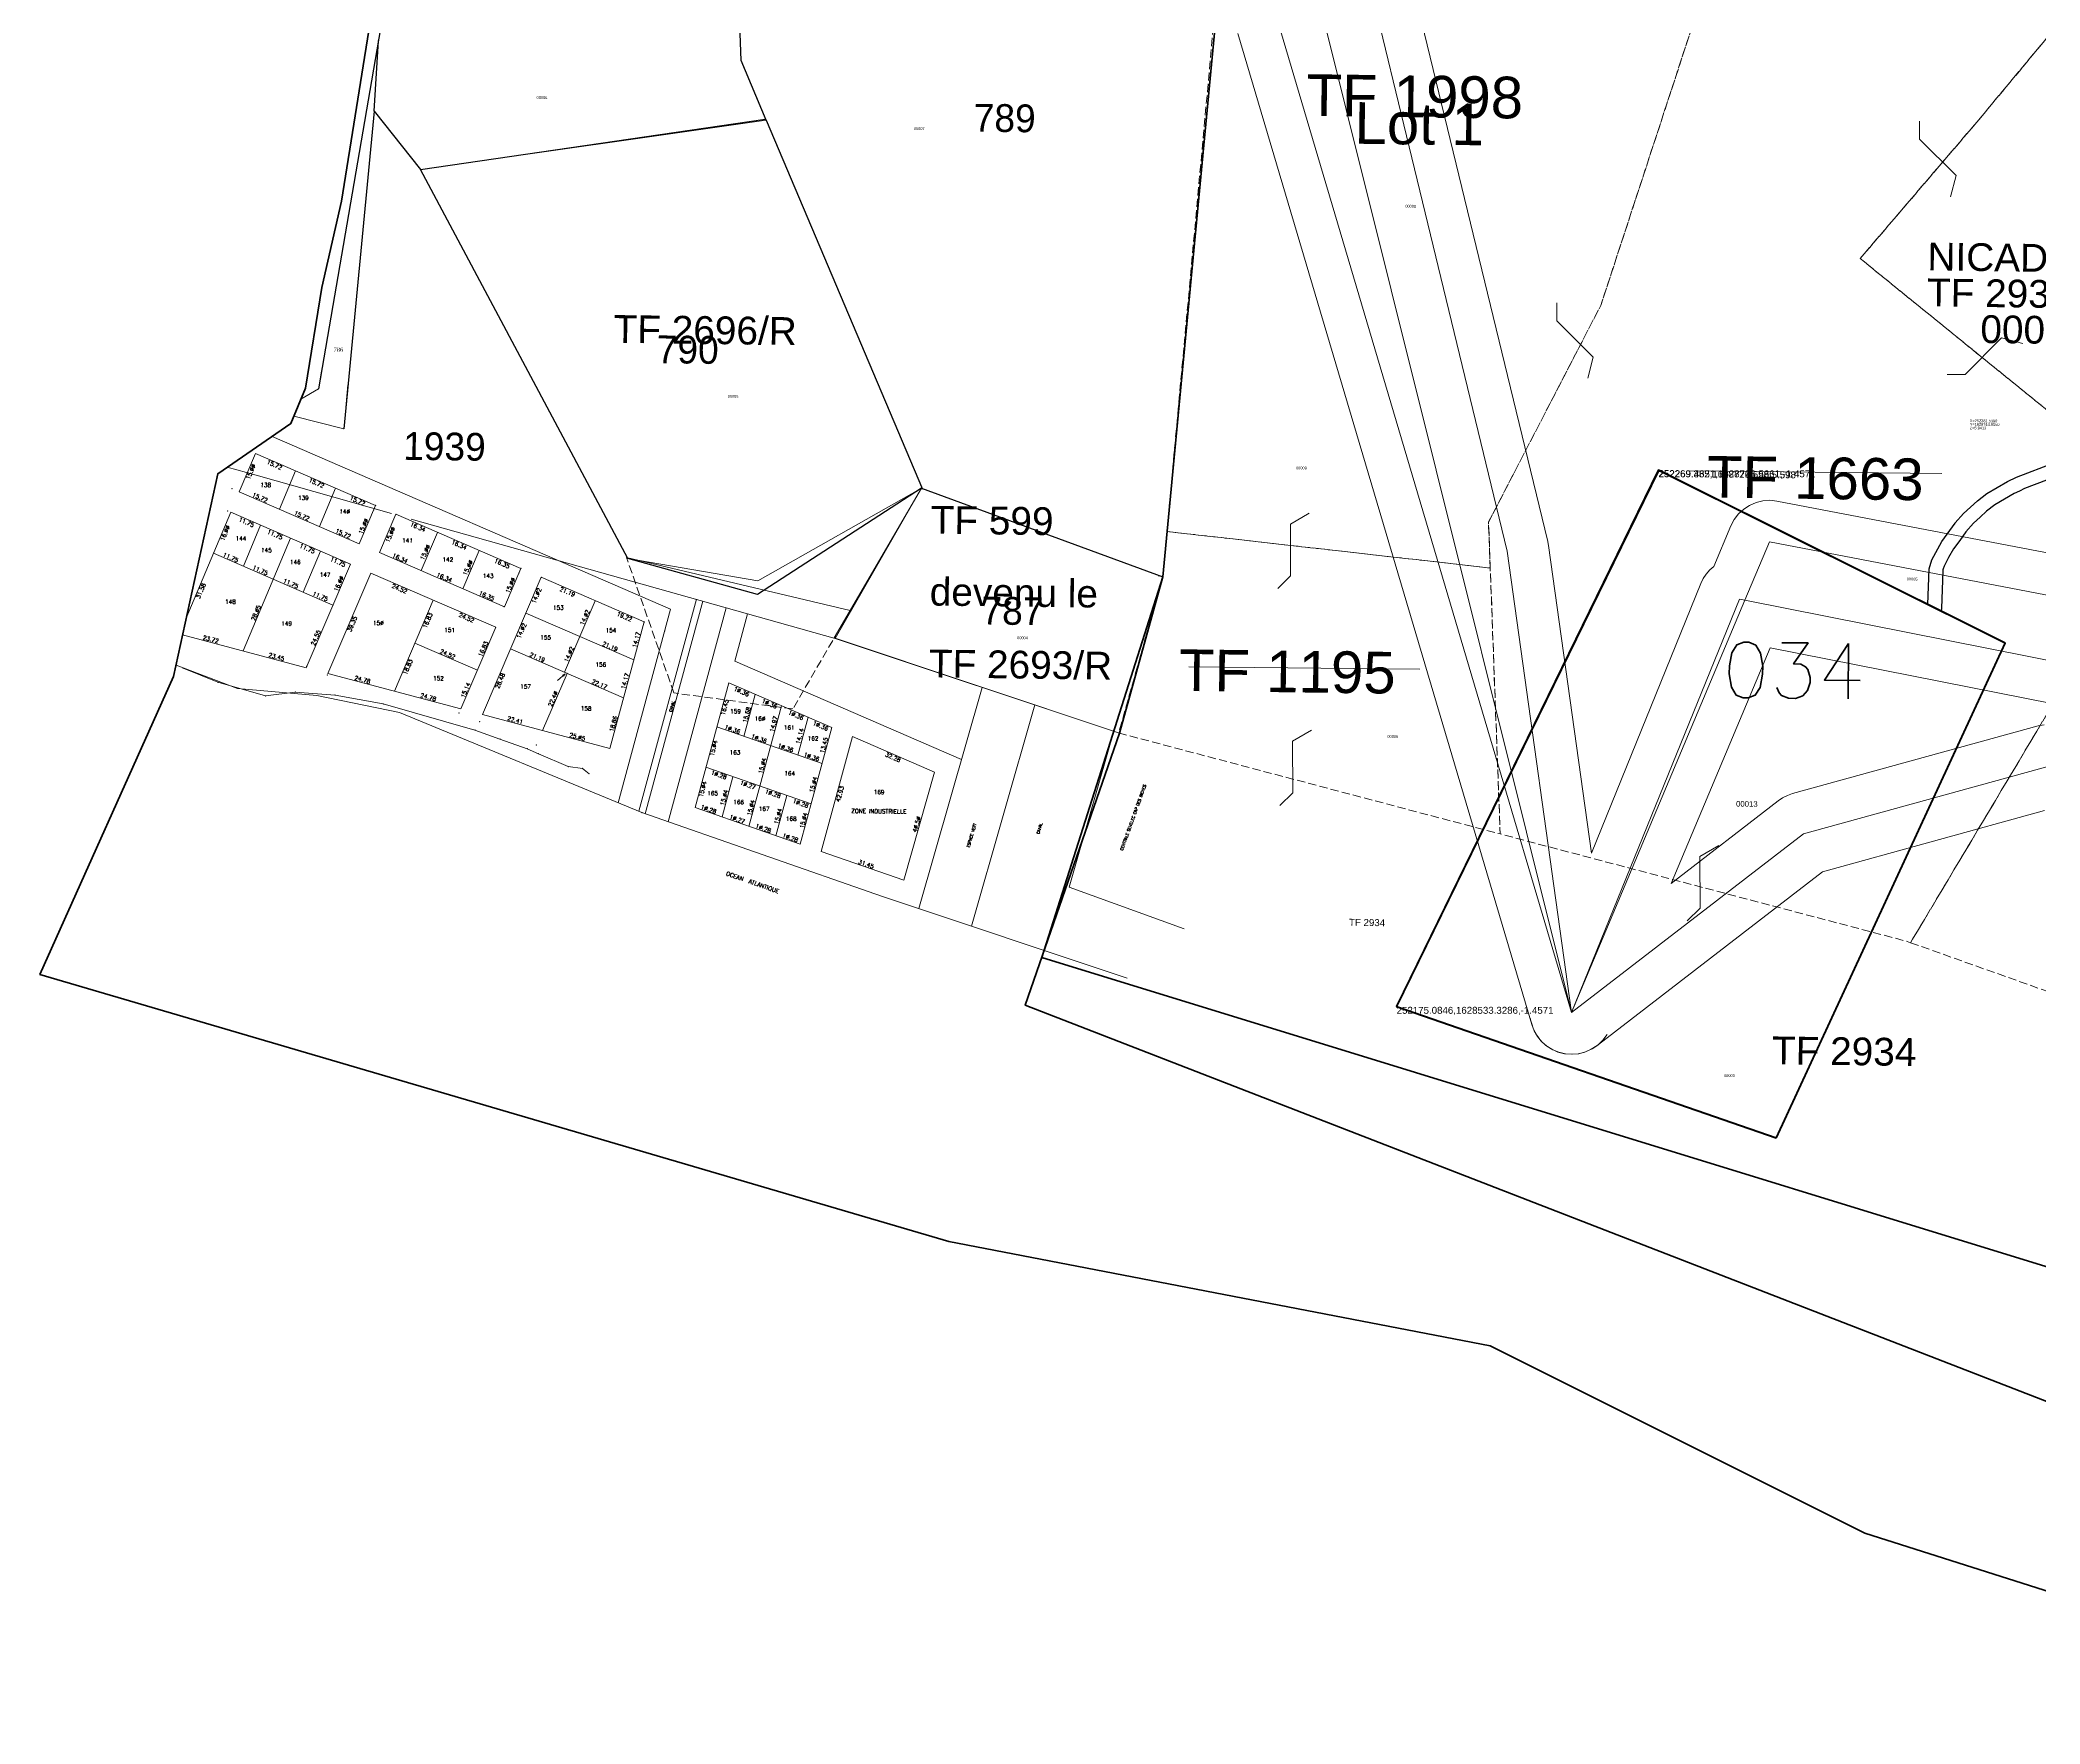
# Model space of a CAD drawing. Header units: metres. Extents: x 0 to 1324930, y 0 to 1631912.
# Drawn here: x 251686 to 252407, y 1628275 to 1628882 of the extents above; entities that cross this region are included whole.
import ezdxf
from ezdxf.enums import TextEntityAlignment as Align

# ---------------------------------------------------------------- set-up
doc = ezdxf.new("R2010")
doc.units = ezdxf.units.M
doc.header["$MEASUREMENT"] = 0
doc.linetypes.add('DGN Style 3', pattern=[4.156684, 2.96906, -1.187624])
for name, color, linetype in [('A_revoir_niveau_0', 7, 'Continuous'), ('historique_numero_parcelle', 7, 'Continuous'), ('limites_sections', 7, 'Continuous'), ('limites_tf', 7, 'Continuous'), ('numero_parcelle', 7, 'Continuous'), ('toponymie', 7, 'Continuous')]:
    doc.layers.add(name, color=color, linetype=linetype)
for name, color, linetype, lineweight in [('Autorisation de Morceller', 7, 'Continuous', 0), ('emprise_ht_pik_rufisque', 7, 'Continuous', 0), ('LIMITE TITRE FONCIER', 5, 'Continuous', 13), ('limites_communes_2025', 7, 'Continuous', 0), ('Numero_TF', 7, 'Continuous', 0), ('Régularisation', 1, 'Continuous', 40), ('SIPRES', 1, 'Continuous', 0)]:
    doc.layers.add(name, color=color, linetype=linetype, lineweight=lineweight)
doc.layers.add('Lignes HT Vectorisées', color=6, linetype='Continuous', lineweight=0, true_color=0xff00ff)
doc.styles.add('ROMANC', font='romanc.shx', dxfattribs={"height": 0.2})
doc.styles.get("Standard").update_dxf_attribs({"font": 'txt.shx'})
doc.styles.add('Style-Arial', font='arial.ttf')
doc.styles.add('Style-FANCY', font='times.ttf')
doc.styles.add('Style-txt', font='txt.shx')

msp = doc.modelspace()

# ---------------------------------------------------------------- linework, layer by layer
at = {"layer": 'A_revoir_niveau_0', "color": 7, "linetype": 'Continuous', "lineweight": 0}
for p, q in [((251808.32899, 1628881.28254), (251806.80104, 1628855.98975)), ((251780.44963, 1628752.18922), (251786.76202, 1628755.92366)), ((251795.88197, 1628741.53792), (251777.91158, 1628746.04095)), ((252003.92891, 1628720.0919), (252004.32485, 1628719.7669)), ((252089.23913, 1628688.5374), (252090.83573, 1628688.25731))]:
    msp.add_line(p, q, dxfattribs=at)
at = {"layer": 'A_revoir_niveau_0', "color": 5, "linetype": 'DGN Style 3', "lineweight": 0}
for p, q in [((251914.77231, 1628646.38317), (251897.74725, 1628695.13078)), ((251978.25521, 1628676.04411), (251957.59823, 1628640.62038)), ((251957.59823, 1628640.62038), (251914.77231, 1628646.38317))]:
    msp.add_line(p, q, dxfattribs=at)
at = {"layer": 'A_revoir_niveau_0', "color": 1, "linetype": 'Continuous', "elevation": 1.45707, "flags": 128}
msp.add_lwpolyline([(252430.37765, 1628731.11869), (252401.26033, 1628719.98615), (252399.38943, 1628719.09926), (252397.51852, 1628718.21237), (252394.02184, 1628716.19355), (252390.52516, 1628714.17472), (252387.5348, 1628711.85469), (252385.1938, 1628709.7203), (252382.8528, 1628707.58591), (252380.12095, 1628704.44849), (252377.88941, 1628701.36), (252375.65788, 1628698.27151), (252373.86585, 1628695.21386), (252372.23495, 1628692.01203), (252372.10954, 1628691.74875), (252371.99001, 1628691.43087), (252371.89682, 1628691.08948), (252371.84364, 1628690.79504), (252371.81484, 1628690.50652), (252371.80868, 1628690.35106), (252371.31133, 1628676.83997), (252371.16424, 1628675.81885), (252366.40575, 1628678.19331), (252366.82982, 1628691.07073), (252367.79457, 1628694.31043), (252371.42798, 1628700.94275), (252376.19976, 1628707.55903), (252376.24638, 1628707.61258), (252379.21267, 1628711.01944), (252384.26739, 1628715.64189), (252387.64619, 1628718.26947), (252395.10708, 1628722.59362), (252398.33164, 1628724.1545), (252425.92758, 1628734.73018)], dxfattribs=at)
at = {"layer": 'A_revoir_niveau_0', "color": 3, "linetype": 'Continuous', "lineweight": 0}
for p in [(251808.32899, 1628881.28254), (251806.80104, 1628855.98975), (251795.88197, 1628741.53792)]:
    msp.add_point(p, dxfattribs=at)
at = {"layer": 'A_revoir_niveau_0', "color": 1, "lineweight": 70, "ltscale": 1000}
msp.add_3dface([(252311.74133, 1628486.11987), (252175.00152, 1628533.46049), (252269.382, 1628726.698), (252394.23101, 1628664.39911)], dxfattribs=at)
at = {"layer": 'A_revoir_niveau_0', "color": 6, "lineweight": 70, "ltscale": 100}
msp.add_3dface([(252311.82443, 1628485.98797), (252175.08462, 1628533.32859), (252269.4651, 1628726.5661), (252394.31411, 1628664.26721)], dxfattribs=at)
at = {"layer": 'emprise_ht_pik_rufisque', "color": 1}
for p, q in [((252094.96451, 1629255.98887), (252229.4915, 1628700.98052)), ((252223.73491, 1628526.96309), (252117.85424, 1628883.95553)), ((252304.53161, 1628714.98058), (252306.99609, 1628715.58719)), ((252306.99609, 1628715.58719), (252309.52755, 1628715.76958)), ((252309.52755, 1628715.76958), (252312.05353, 1628715.52254)), ((252295.50724, 1628706.58047), (252296.6846, 1628708.8289)), ((252296.6846, 1628708.8289), (252298.2242, 1628710.84662)), ((252298.2242, 1628710.84662), (252300.08197, 1628712.57587)), ((252300.08197, 1628712.57587), (252302.2047, 1628713.96714)), ((252302.2047, 1628713.96714), (252304.53161, 1628714.98058)), ((252312.05353, 1628715.52254), (252578.93543, 1628664.26712)), ((252289.3663, 1628691.96184), (252295.50724, 1628706.58047)), ((252229.4915, 1628700.98052), (252229.68574, 1628700.05175)), ((252229.68574, 1628700.05175), (252229.76959, 1628699.52074)), ((252229.76959, 1628699.52074), (252245.24312, 1628588.66926)), ((252284.67254, 1628685.80685), (252285.51839, 1628687.57256)), ((252285.51839, 1628687.57256), (252286.59667, 1628689.20673)), ((252286.59667, 1628689.20673), (252287.88731, 1628690.67895)), ((252287.88731, 1628690.67895), (252289.3663, 1628691.96184)), ((252245.24312, 1628588.66926), (252284.67254, 1628685.80685)), ((252309.60781, 1628662.68623), (252273.95224, 1628577.80738)), ((252532.41543, 1628618.53014), (252309.60781, 1628662.68623)), ((252317.67363, 1628610.11924), (252406.13009, 1628634.53105)), ((252406.13009, 1628634.53105), (252408.32095, 1628634.96324)), ((252273.95224, 1628577.80738), (252312.50383, 1628607.53788)), ((252312.50383, 1628607.53788), (252314.11079, 1628608.61923)), ((252314.11079, 1628608.61923), (252315.84369, 1628609.48449)), ((252315.84369, 1628609.48449), (252317.67363, 1628610.11924)), ((252408.46068, 1628604.05274), (252328.4928, 1628581.98356)), ((252328.4928, 1628581.98356), (252247.75911, 1628519.73562)), ((252223.33647, 1628528.62181), (252223.26999, 1628529.15321)), ((252223.60544, 1628527.60721), (252223.33647, 1628528.62181)), ((252224.38961, 1628525.26074), (252223.60544, 1628527.60721)), ((252224.61043, 1628524.70092), (252223.73491, 1628526.96309)), ((252225.55089, 1628523.07618), (252224.38961, 1628525.26074)), ((252225.83912, 1628522.60944), (252224.61043, 1628524.70092)), ((252227.05733, 1628521.11366), (252225.55089, 1628523.07618)), ((252227.38886, 1628520.74335), (252225.83912, 1628522.60944)), ((252228.86748, 1628519.42718), (252227.05733, 1628521.11366)), ((252249.36879, 1628521.31019), (252247.54659, 1628519.56386)), ((252250.8724, 1628523.33731), (252249.36879, 1628521.31019)), ((252229.21912, 1628519.15146), (252227.38886, 1628520.74335)), ((252230.93152, 1628518.06315), (252228.86748, 1628519.42718)), ((252231.28203, 1628517.87539), (252229.21912, 1628519.15146)), ((252233.19266, 1628517.05909), (252230.93152, 1628518.06315)), ((252233.52365, 1628516.9485), (252231.28203, 1628517.87539)), ((252235.58867, 1628516.44265), (252233.19266, 1628517.05909)), ((252235.88536, 1628516.39505), (252233.52365, 1628516.9485)), ((252238.05362, 1628516.23078), (252235.58867, 1628516.44265)), ((252238.30539, 1628516.2295), (252235.88536, 1628516.39505)), ((252240.51967, 1628516.42932), (252238.05362, 1628516.23078)), ((252240.72046, 1628516.45619), (252238.30539, 1628516.2295)), ((252242.91898, 1628517.0328), (252240.51967, 1628516.42932)), ((252243.16033, 1628517.10202), (252240.72046, 1628516.45619)), ((252245.18551, 1628518.02462), (252242.91898, 1628517.0328)), ((252245.45739, 1628518.14778), (252243.16033, 1628517.10202)), ((252247.2569, 1628519.37747), (252245.18551, 1628518.02462)), ((252247.54659, 1628519.56386), (252245.45739, 1628518.14778)), ((252247.75911, 1628519.73562), (252247.2569, 1628519.37747))]:
    msp.add_line(p, q, dxfattribs=at)
at = {"layer": 'Lignes HT Vectorisées', "color": 5, "flags": 128}
for points in [[(252300.51846, 1628679.7793), (252309.3366, 1628700.77108), (252580.07717, 1628648.77369), (252824.63213, 1628734.41955), (253013.71055, 1628846.69242), (253204.21108, 1628962.6464), (253437.57414, 1629102.28059), (253538.1889, 1629350.04156), (253696.54241, 1629585.52132), (253756.66915, 1629670.28747)], [(252238.11574, 1628531.22831), (252214.91361, 1628697.44702), (252080.38798, 1629252.44982), (251995.55704, 1629601.26948), (251992.86991, 1629612.34375)], [(252238.11574, 1628531.22831), (252059.36813, 1629247.34019), (251986.871, 1629536.0512), (251976.57232, 1629577.48855)], [(252300.51846, 1628679.7793), (252535.31164, 1628633.24788), (252681.57693, 1628604.66946), (252988.81854, 1628790.47889), (253359.18328, 1629013.20574), (253675.22229, 1629206.39446), (253989.1178, 1629393.41569), (254273.85418, 1629565.67267)], [(252238.11574, 1628531.22831), (252132.23507, 1628888.22075), (252060.34199, 1629187.77865)], [(252238.11574, 1628531.22831), (252321.66409, 1628595.65976), (252410.12055, 1628620.07157), (252571.30276, 1628537.02192), (252902.60468, 1628559.74173), (253211.37429, 1628546.51252), (253598.51754, 1628531.07451), (253921.49096, 1628519.00911), (254251.54553, 1628795.95567)], [(252238.11574, 1628531.22831), (252298.57118, 1628680.16521), (252300.51846, 1628679.7793)], [(252238.11574, 1628531.22831), (252300.51846, 1628679.7793)]]:
    msp.add_lwpolyline(points, dxfattribs=at)
at = {"layer": 'LIMITE TITRE FONCIER', "color": 5, "linetype": 'Continuous', "lineweight": 30}
msp.add_line((252587.20363, 1628384.95599), (252052.28982, 1628549.56073), dxfattribs=at)
at = {"layer": 'limites_communes_2025', "color": 3, "lineweight": 80, "flags": 128}
msp.add_lwpolyline([(252508.75, 1628291.25), (252343.75, 1628343.75), (252208.75, 1628411.25), (252013.75, 1628448.75), (251686.4615, 1628545.0113), (251734.5836, 1628652.3234), (251750.4586, 1628725.3485), (251776.8362, 1628743.4359), (251782.106, 1628756.2017), (251788.0115, 1628792.4782), (251795.0979, 1628823.5764), (251818.1167, 1628967.6423), (251823.673, 1628983.9143), (251845.898, 1629019.6331), (251869.7106, 1629026.38), (251886.3794, 1629062.4957), (251876.8544, 1629102.5801), (251829.6261, 1629166.874), (251801.6691, 1629193.1272), (251883.9356, 1629379.369), (252087.136, 1629813.948), (252134.3642, 1629903.2451), (252288.7489, 1630217.5707)], dxfattribs=at)
at = {"layer": 'limites_sections', "color": 112, "linetype": 'Continuous', "lineweight": 40, "flags": 128}
msp.add_lwpolyline([(252721.72186, 1628619.43782), (252753.24186, 1628623.32182), (252724.25043, 1628275.00653), (252670.71539, 1628292.08952), (252580.66205, 1628324.66201), (252041.29203, 1628533.92652), (252075.31604, 1628631.87788), (252090.83573, 1628688.25731), (252115.26328, 1628944.95062), (252156.99313, 1629047.30181), (252306.55366, 1628962.87828), (252389.11796, 1628940.41899), (252429.92095, 1628946.76676), (252495.08636, 1628927.31368), (252674.25754, 1628915.95363), (252655.49253, 1628879.66168), (252709.97228, 1628836.08889), (252707.87286, 1628693.96682), (252721.72186, 1628619.43782)], close=True, dxfattribs=at)
at = {"layer": 'limites_tf', "color": 5, "linetype": 'Continuous', "lineweight": 30, "ltscale": 10}
for p, q in [((251938.95006, 1628874.18059), (251934.55238, 1628996.94555)), ((251826.85641, 1628989.03051), (251786.76202, 1628755.92366)), ((251948.01141, 1628852.74503), (251938.95006, 1628874.18059))]:
    msp.add_line(p, q, dxfattribs=at)
at = {"layer": 'limites_tf', "color": 5, "linetype": 'Continuous', "lineweight": 30}
for p, q in [((251806.80104, 1628855.98975), (251808.33161, 1628881.33151)), ((251806.80104, 1628855.98975), (251795.88197, 1628741.53792)), ((252003.92891, 1628720.0919), (252090.83573, 1628688.25731))]:
    msp.add_line(p, q, dxfattribs=at)
at = {"layer": 'limites_tf', "color": 5, "lineweight": 30}
msp.add_line((251806.80104, 1628855.98975), (251823.55795, 1628834.94752), dxfattribs=at)
at = {"layer": 'limites_tf', "color": 5, "linetype": 'Continuous', "lineweight": 0}
for p, q in [((251972.51944, 1628666.20812), (252003.92891, 1628720.0919)), ((252003.92891, 1628720.0919), (251972.82709, 1628666.02846)), ((251897.74725, 1628695.13078), (251978.25521, 1628676.04411)), ((251972.51944, 1628666.20812), (252074.96156, 1628631.97302))]:
    msp.add_line(p, q, dxfattribs=at)
at = {"layer": 'limites_tf', "color": 5, "lineweight": 0}
msp.add_line((252075.31604, 1628631.87788), (251972.82709, 1628666.02846), dxfattribs=at)
at = {"layer": 'limites_tf', "color": 7, "linetype": 'Continuous', "lineweight": 40, "flags": 128}
msp.add_lwpolyline([(252587.20363, 1628384.95599), (252047.26027, 1628551.10843), (252090.83573, 1628688.25731), (252115.26328, 1628944.95062), (252157.03726, 1629047.23894), (252306.01026, 1628961.21885), (252389.82666, 1628938.99536), (252429.92095, 1628946.76676), (252450.37384, 1628931.74857), (252504.76412, 1628866.02662), (252568.76269, 1628890.32762), (252635.73958, 1628895.46702), (252710.02114, 1628836.05465), (252708.13768, 1628692.54172), (252587.20363, 1628384.95599)], close=True, dxfattribs=at)
at = {"layer": 'limites_tf', "color": 5, "linetype": 'DGN Style 3', "lineweight": 0, "flags": 128}
for points in [[(252208.80435, 1628691.38516), (252208.18188, 1628707.90429), (252248.62621, 1628785.98223), (252306.55366, 1628962.87828), (252156.99225, 1629047.26433), (252121.60403, 1628961.68226), (252114.38405, 1628944.22161), (252092.36058, 1628704.54944), (252208.77461, 1628691.40554), (252208.77534, 1628691.38844), (252208.80435, 1628691.38516)], [(252453.31979, 1628712.56424), (252342.04579, 1628802.86965), (252384.1378, 1628852.1046), (252450.37384, 1628931.74857), (252429.92095, 1628946.76676), (252389.11796, 1628940.41899), (252306.55366, 1628962.87828), (252248.62621, 1628785.98223), (252208.18188, 1628707.90429), (252208.80435, 1628691.38516), (252208.77534, 1628691.38844), (252209.0373, 1628685.25175), (252212.36053, 1628595.60304), (252212.36338, 1628595.60228), (252358.74874, 1628556.95701), (252358.93683, 1628556.89), (252360.19666, 1628556.44111), (252444.68725, 1628698.09158), (252453.31979, 1628712.56424)], [(252708.16644, 1628694.78043), (252709.98215, 1628836.07876), (252663.47598, 1628873.2762), (252663.4759, 1628873.2761), (252655.49253, 1628879.66168), (252647.76251, 1628885.84445), (252635.73255, 1628895.46648), (252568.76269, 1628890.32762), (252504.81155, 1628865.96931), (252450.37384, 1628931.74857), (252384.1378, 1628852.1046), (252342.04579, 1628802.86965), (252453.31979, 1628712.56424), (252444.68725, 1628698.09158), (252496.07476, 1628659.37278), (252547.50095, 1628567.22928), (252554.05725, 1628543.40269), (252559.55551, 1628541.25575), (252586.59892, 1628610.5914), (252635.96713, 1628661.86508), (252674.40313, 1628635.84004), (252692.36396, 1628680.35786), (252692.46693, 1628694.91772), (252684.09362, 1628706.64386), (252591.05946, 1628772.94817), (252594.72394, 1628778.85259), (252688.23606, 1628712.38226), (252699.16317, 1628696.96373), (252698.38521, 1628678.03201), (252680.35315, 1628631.82496), (252682.91171, 1628630.10267), (252682.9141, 1628630.10173), (252708.16644, 1628694.78043)], [(252092.36058, 1628704.54944), (252090.83573, 1628688.25731), (252074.96156, 1628631.97302), (252212.36053, 1628595.60304), (252209.0373, 1628685.25175), (252208.77534, 1628691.38844), (252092.36058, 1628704.54944)], [(252360.19666, 1628556.44111), (252501.38722, 1628506.13345), (252501.38724, 1628506.13345), (252520.97179, 1628556.32179), (252554.05725, 1628543.40269), (252547.50095, 1628567.22928), (252496.07476, 1628659.37278), (252444.68725, 1628698.09158), (252360.19666, 1628556.44111)]]:
    msp.add_lwpolyline(points, close=True, dxfattribs=at)
at = {"layer": 'limites_tf', "color": 5, "linetype": 'Continuous', "lineweight": 30, "flags": 128}
msp.add_lwpolyline([(251948.01141, 1628852.74503), (252004.32485, 1628719.7669), (252003.92891, 1628720.0919), (251944.94345, 1628681.83009), (251898.19285, 1628694.80859), (251823.55795, 1628834.94752), (251947.62654, 1628853.04411)], dxfattribs=at)
at = {"layer": 'Régularisation', "color": 1, "linetype": 'Continuous', "lineweight": 13}
for p, q in [((252280.03214, 1628726.45418), (252371.40168, 1628725.4943)), ((252100.29304, 1628655.79928), (252183.48248, 1628654.92533))]:
    msp.add_line(p, q, dxfattribs=at)
at = {"layer": 'Régularisation', "color": 1, "linetype": 'Continuous', "lineweight": 13, "flags": 128}
for points in [[(252363.44906, 1628852.31943), (252363.38095, 1628845.83614), (252376.58335, 1628832.72944), (252374.5977, 1628825.12207)], [(252232.79166, 1628786.94499), (252232.72354, 1628780.46171), (252245.92594, 1628767.35501), (252243.9403, 1628759.74763)], [(252373.37569, 1628761.14548), (252379.85898, 1628761.07737), (252392.96567, 1628774.27977), (252400.57305, 1628772.29412)], [(252132.27666, 1628684.05614), (252136.9092, 1628688.59235), (252136.84152, 1628707.19569), (252143.62482, 1628711.17085)], [(252133.05062, 1628605.865), (252137.68315, 1628610.40121), (252137.61548, 1628629.00455), (252144.39877, 1628632.97971)], [(252279.77874, 1628564.28504), (252284.41127, 1628568.82125), (252284.3436, 1628587.42459), (252291.12689, 1628591.39975)]]:
    msp.add_lwpolyline(points, dxfattribs=at)
at = {"layer": 'SIPRES', "color": 1, "linetype": 'Continuous', "lineweight": 13, "ltscale": 10}
for p, q in [((251826.85627, 1628989.03027), (251808.33161, 1628881.33151)), ((251808.33261, 1628881.3315), (251786.76202, 1628755.92366)), ((251806.80104, 1628855.98975), (251808.33161, 1628881.33151)), ((251808.32899, 1628881.28254), (251806.80104, 1628855.98975)), ((251823.55795, 1628834.94752), (251948.01141, 1628852.74503)), ((251948.01141, 1628852.74503), (252004.32485, 1628719.7669)), ((252075.31604, 1628631.87788), (252090.83573, 1628688.25731)), ((252090.83573, 1628688.25731), (252089.23913, 1628688.5374)), ((252098.50776, 1628561.44089), (252057.16408, 1628576.4486))]:
    msp.add_line(p, q, dxfattribs=at)
at = {"layer": 'SIPRES', "color": 1, "lineweight": 13}
for p, q in [((251806.80104, 1628855.98975), (251795.88197, 1628741.53792)), ((251823.55795, 1628834.94752), (251898.19285, 1628694.80859))]:
    msp.add_line(p, q, dxfattribs=at)
at = {"layer": 'SIPRES', "color": 1, "lineweight": 0}
for p, q in [((251787.87977, 1628762.42212), (251786.76202, 1628755.92366)), ((251786.76202, 1628755.92366), (251780.44969, 1628752.18939)), ((251797.39088, 1628757.35721), (251796.60986, 1628749.16437)), ((251795.88197, 1628741.53792), (251777.91158, 1628746.04095)), ((251758.25405, 1628718.86196), (251764.05934, 1628732.69511)), ((251764.05934, 1628732.69511), (251807.32886, 1628713.9229)), ((251764.33794, 1628724.78298), (251753.91649, 1628727.71961)), ((251813.06223, 1628711.05162), (251764.33794, 1628724.78298)), ((251772.67557, 1628712.60525), (251778.48084, 1628726.43739)), ((251758.25405, 1628718.86196), (251801.42909, 1628700.13095)), ((251787.09809, 1628706.34852), (251792.90336, 1628720.18066)), ((251739.15634, 1628673.35802), (251755.1571, 1628711.4843)), ((251755.1571, 1628711.4843), (251798.28241, 1628692.77591)), ((251801.42909, 1628700.13095), (251807.32886, 1628713.9229)), ((251808.76765, 1628696.94648), (251814.66743, 1628710.73843)), ((251814.66743, 1628710.73843), (251859.65273, 1628691.2216)), ((251972.82709, 1628666.02846), (251820.18358, 1628709.04498)), ((251759.67156, 1628661.51662), (251776.71728, 1628702.13163)), ((251759.74529, 1628692.05311), (251765.93718, 1628706.80747)), ((251823.76309, 1628690.44153), (251829.66286, 1628704.23248)), ((251748.96521, 1628696.72994), (251791.98906, 1628678.06483)), ((251781.30445, 1628682.69945), (251787.49736, 1628697.4548)), ((251808.76765, 1628696.94648), (251853.75297, 1628677.43065)), ((251838.75754, 1628683.9366), (251844.6573, 1628697.72755)), ((251898.19285, 1628694.80859), (251945.00628, 1628686.8297)), ((251782.33162, 1628655.4904), (251798.28241, 1628692.77591)), ((251790.14414, 1628653.41306), (251805.62098, 1628689.59144)), ((251805.62098, 1628689.59144), (251850.60629, 1628670.07561)), ((251845.84341, 1628638.60098), (251866.9923, 1628688.03812)), ((251853.75297, 1628677.43065), (251859.65273, 1628691.2216)), ((251866.9923, 1628688.03812), (251904.06512, 1628671.95399)), ((251814.08701, 1628647.04569), (251828.11413, 1628679.83302)), ((251875.40204, 1628653.82474), (251886.43087, 1628679.60519)), ((251902.13904, 1628603.75981), (251922.8561, 1628680.11051)), ((251861.47788, 1628675.1474), (251900.35502, 1628658.28153)), ((251894.68407, 1628606.83373), (251913.59747, 1628676.53757)), ((251904.39344, 1628602.90241), (251925.1671, 1628679.45942)), ((251933.63676, 1628677.0718), (251912.72362, 1628599.99951)), ((251941.3371, 1628674.90186), (251936.69681, 1628657.79782)), ((251737.84395, 1628667.32105), (251782.33162, 1628655.4904)), ((251838.03089, 1628640.67831), (251850.60629, 1628670.07561)), ((251891.70577, 1628626.4047), (251904.06512, 1628671.95399)), ((251821.49416, 1628664.35898), (251843.98632, 1628654.60157)), ((251855.96348, 1628662.25767), (251896.6449, 1628644.60808)), ((251735.46337, 1628656.37037), (251757.54399, 1628648.03529)), ((251750.56127, 1628650.25021), (251738.02434, 1628655.34816)), ((251790.14414, 1628653.41306), (251838.03089, 1628640.67831)), ((251867.49575, 1628632.84244), (251876.3042, 1628653.43337)), ((251875.60605, 1628653.26713), (251872.82303, 1628650.81591)), ((251936.69681, 1628657.79782), (252018.32027, 1628622.38634)), ((251767.69072, 1628645.32457), (251750.56127, 1628650.25021)), ((251757.54399, 1628648.03529), (251786.20054, 1628645.512)), ((251778.38886, 1628646.70025), (251767.69072, 1628645.32457)), ((251792.72641, 1628645.62), (251778.38886, 1628646.70025)), ((251786.20054, 1628645.512), (251815.90504, 1628639.31724)), ((251810.07747, 1628642.41171), (251792.72641, 1628645.62)), ((251934.5796, 1628649.99581), (251922.39748, 1628605.10035)), ((251934.5796, 1628649.99581), (251971.66038, 1628633.90858)), ((251944.08154, 1628645.87308), (251939.9761, 1628630.74348)), ((252002.93991, 1628568.73838), (252025.77257, 1628648.38575)), ((251843.12201, 1628633.01573), (251810.07747, 1628642.41171)), ((251815.90504, 1628639.31724), (251903.25733, 1628603.29872)), ((251845.84341, 1628638.60098), (251891.70577, 1628626.4047)), ((251953.5835, 1628641.75136), (251945.7407, 1628612.84963)), ((251963.08544, 1628637.62863), (251959.38164, 1628623.98009)), ((252021.92459, 1628562.38631), (252044.76455, 1628642.0576)), ((251852.10196, 1628629.77263), (251843.12201, 1628633.01573)), ((251861.95871, 1628626.26849), (251852.10196, 1628629.77263)), ((251930.27282, 1628634.12468), (251968.13898, 1628620.92781)), ((251971.66038, 1628633.90858), (251960.26264, 1628591.90349)), ((251979.07653, 1628630.69114), (251967.83607, 1628589.26411)), ((251979.07653, 1628630.69114), (252008.6944, 1628617.84194)), ((252057.16408, 1628576.4486), (252073.25152, 1628632.56588)), ((251865.95703, 1628624.51811), (251861.95871, 1628626.26849)), ((251876.69925, 1628619.85276), (251865.95703, 1628624.51811)), ((251881.9118, 1628619.22721), (251876.69925, 1628619.85276)), ((251884.24724, 1628617.2577), (251881.9118, 1628619.22721)), ((251926.33516, 1628619.61301), (251964.20031, 1628606.41616)), ((251936.03842, 1628616.23081), (251932.10076, 1628601.71915)), ((251997.53534, 1628578.91309), (252008.6944, 1628617.84194)), ((251945.7407, 1628612.84963), (251941.80302, 1628598.33696)), ((251955.44398, 1628609.46843), (251951.5063, 1628594.95576)), ((251903.25733, 1628603.29872), (251989.86785, 1628573.11299)), ((251922.39748, 1628605.10035), (251960.26264, 1628591.90349)), ((251967.83607, 1628589.26411), (251997.53534, 1628578.91309)), ((251989.86785, 1628573.11299), (252077.99624, 1628543.62323))]:
    msp.add_line(p, q, dxfattribs=at)
at = {"layer": 'SIPRES', "color": 1, "linetype": 'Continuous', "lineweight": 0, "ltscale": 10}
for p, q in [((251770.07925, 1628738.80259), (251913.59747, 1628676.53757)), ((251945.00628, 1628686.8297), (252003.92891, 1628720.0919)), ((252003.92891, 1628720.0919), (252004.32485, 1628719.7669))]:
    msp.add_line(p, q, dxfattribs=at)
at = {"layer": 'SIPRES', "color": 1, "lineweight": 0, "flags": 128}
msp.add_lwpolyline([(251874.69003, 1628652.79361), (251875.60605, 1628653.26713), (251875.02134, 1628652.41841)], dxfattribs=at)
at = {"layer": 'SIPRES', "color": 1, "linetype": 'Continuous', "lineweight": 13, "ltscale": 10}
msp.add_point((251808.32899, 1628881.28254), dxfattribs=at)
msp.add_point((251808.32899, 1628881.28254), dxfattribs=at)
at = {"layer": 'SIPRES', "color": 1, "lineweight": 13}
msp.add_point((251806.80104, 1628855.98975), dxfattribs=at)
msp.add_point((251806.80104, 1628855.98975), dxfattribs=at)
at = {"layer": 'SIPRES', "color": 1, "lineweight": 0}
for p in [(251786.76202, 1628755.92366), (251786.76202, 1628755.92366), (251795.88197, 1628741.53792), (251795.88197, 1628741.53792), (251755.55853, 1628720.03093), (251754.09494, 1628711.95568), (251806.5997, 1628712.24293), (251807.32885, 1628713.9219), (251814.66743, 1628710.73843), (251749.01676, 1628696.8533), (251798.28241, 1628692.77591), (251858.92457, 1628689.54262), (251859.65273, 1628691.2216), (251866.9923, 1628688.03812), (251791.98906, 1628678.06483), (251791.98906, 1628678.06483), (251853.63658, 1628677.48011), (251853.75297, 1628677.43065), (251850.60629, 1628670.07561), (251904.06512, 1628671.95399), (251911.48127, 1628668.73655), (251738.02434, 1628655.34816), (251782.53666, 1628655.96986), (251782.57272, 1628656.05341), (251789.92776, 1628652.90674), (251876.3042, 1628653.43337), (251876.3042, 1628653.43337), (251750.56127, 1628650.25021), (251767.69072, 1628645.32457), (251778.38886, 1628646.70025), (251792.72641, 1628645.62), (251810.07747, 1628642.41171), (251837.36528, 1628639.12155), (251837.36528, 1628639.12155), (251843.12201, 1628633.01573), (251844.76155, 1628636.07237), (251852.10196, 1628629.77263), (251861.95871, 1628626.26849), (251865.26094, 1628627.61911), (251865.95703, 1628624.51811), (251876.69925, 1628619.85276), (251881.9118, 1628619.22721), (251884.24724, 1628617.2577), (251903.25733, 1628603.29872)]:
    msp.add_point(p, dxfattribs=at)

# ---------------------------------------------------------------- texts
at = {"layer": 'Autorisation de Morceller', "color": 1, "linetype": 'Continuous', "lineweight": 13, "insert": (252381.53903, 1628744.95501, 5.94128), "char_height": 1, "attachment_point": 1, "rotation": 359.39809687, "line_spacing_factor": 0.776524, "style": 'Style-Arial'}
msp.add_mtext('X=252381.5390^JY=1628744.9550^JZ=5.9413', dxfattribs=at)
at = {"layer": 'historique_numero_parcelle', "color": 7, "linetype": 'Continuous', "lineweight": 0, "char_height": 1, "attachment_point": 1, "rotation": 359.23249986, "line_spacing_factor": 0.6}
for s, insert in [('\\fArial|b0|i0|c00|p39;00008', (252178.20429, 1628822.23424)), ('\\fArial|b0|i0|c00|p39;00009', (252138.84246, 1628727.95668)), ('\\fArial|b0|i0|c00|p39;00005', (252358.81058, 1628687.91667)), ('\\fArial|b0|i0|c00|p39;00006', (252171.7582, 1628631.22582)), ('\\fArial|b0|i0|c00|p39;00003', (252293.00382, 1628509.08531))]:
    msp.add_mtext(s, dxfattribs=dict(at, insert=insert))
at = {"layer": 'limites_sections', "color": 3, "lineweight": 30, "style": 'Style-txt'}
msp.add_text('034', height=19.99996, rotation=359.3742, dxfattribs=at).set_placement((252318.05186, 1628654.45487), align=Align.MIDDLE_CENTER)
at = {"layer": 'numero_parcelle', "color": 5, "lineweight": 0, "attachment_point": 1, "rotation": 359.23249986, "line_spacing_factor": 0.6}
for s, insert, char_height in [('\\fArial|b0|i0|c00|p39;00006', (251865.32154, 1628861.38269), 1), ('\\fArial|b0|i0|c00|p39;00007', (252001.19646, 1628850.17608), 1), ('\\fArial|b0|i0|c00|p39;00005', (251934.14738, 1628753.72372), 1), ('\\fArial|b0|i0|c00|p39;00004', (252038.38331, 1628666.77507), 1), ('\\fArial|b0|i0|c00|p39;00013', (252297.3592, 1628607.47848), 2)]:
    msp.add_mtext(s, dxfattribs=dict(at, insert=insert, char_height=char_height))
at = {"layer": 'numero_parcelle', "color": 5, "lineweight": 0, "insert": (252366.34548, 1628808.62879), "char_height": 10, "attachment_point": 1, "rotation": 359.23249986, "line_spacing_factor": 0.776524, "style": 'Style-Arial'}
msp.add_mtext('NICAD SOLDE\\PTF 2934/R\\P     00012', dxfattribs=at)
at = {"layer": 'numero_tf', "color": 4, "linetype": 'Continuous', "lineweight": 0, "style": 'Style-Arial'}
msp.add_text('TF 1195', height=15, rotation=359.28, dxfattribs=at).set_placement((252096.60345, 1628647.12324))
for height, p in [(2.5, (252157.94722, 1628565.03819)), (10, (252310.33544, 1628522.67117))]:
    msp.add_text('TF 2934', height=height, rotation=359.28, dxfattribs=at).set_placement(p, align=Align.TOP_LEFT)
at = {"layer": 'numero_tf', "color": 4, "linetype": 'Continuous', "lineweight": 0, "rotation": 359.28000225, "style": 'Style-Arial'}
for s, insert, char_height, attachment_point, line_spacing_factor in [('TF 1998\\P   Lot 1\\P  \\P', (252142.25537, 1628834.40082), 15, 7, 0.393064), ('\\PTF 2696/R', (251893.27324, 1628795.45964), 10, 1, 0.776524), ('TF 599\\P\\Pdevenu le \\P\\PTF 2693/R', (252007.32696, 1628713.7816), 10, 1, 0.776524)]:
    msp.add_mtext(s, dxfattribs=dict(at, insert=insert, char_height=char_height, attachment_point=attachment_point, line_spacing_factor=line_spacing_factor))
at = {"layer": 'numero_tf', "color": 4, "linetype": 'Continuous', "lineweight": 0, "insert": (252286.45069, 1628691.55095), "char_height": 15, "attachment_point": 7, "rotation": 359.28000225, "style": 'Style-Arial'}
msp.add_mtext('TF 1663\\P  \\P', dxfattribs=at)
at = {"layer": 'SIPRES', "color": 1, "lineweight": 0, "style": 'ROMANC'}
for s, rotation, p in [('15.72', 336.547317, (251771.22735, 1628729.25785)), ('15.%%c%%c', 67.233911, (251761.71292, 1628726.32847)), ('15.72', 336.547317, (251786.33618, 1628722.70347)), ('15.72', 336.547317, (251801.12472, 1628716.28713)), ('11.75', 336.548094, (251761.11917, 1628708.57064)), ('16.%%c%%c', 67.233275, (251752.44716, 1628704.25026)), ('11.75', 336.548094, (251771.40491, 1628704.10904)), ('15.%%c%%c', 66.840239, (251811.97618, 1628703.68405)), ('16.34', 336.546439, (251822.87428, 1628706.85079)), ('16.34', 336.546439, (251837.71454, 1628700.4118)), ('11.75', 336.548094, (251783.03144, 1628699.06454)), ('11.75', 336.548094, (251794.06219, 1628694.27955)), ('16.35', 336.546439, (251853.17985, 1628693.70137)), ('31.58', 67.233275, (251743.71128, 1628683.43549)), ('24.52', 336.547517, (251816.25113, 1628684.65297)), ('14.%%c2', 66.839067, (251864.62228, 1628681.73766)), ('21.19', 336.546275, (251876.70905, 1628683.49625)), ('39.35', 66.839119, (251798.2236, 1628671.53506)), ('16.83', 66.837731, (251825.42285, 1628672.77805)), ('24.52', 336.547517, (251840.37552, 1628674.187)), ('19.22', 336.546275, (251897.26251, 1628674.57729)), ('14.%%c2', 66.839067, (251859.19647, 1628669.05384)), ('18.83', 66.837731, (251818.26375, 1628656.04555)), ('28.48', 66.839067, (251851.50157, 1628651.06378)), ('1%%c.36', 336.546733, (251939.38846, 1628647.58226)), ('1%%c.36', 336.546733, (251949.49316, 1628643.19794)), ('1%%c.36', 336.546733, (251959.02198, 1628639.06487)), ('1%%c.36', 336.546733, (251967.88536, 1628635.21919)), ('32.28', 336.547239, (251993.95331, 1628623.9102)), ('1%%c.28', 340.785408, (251931.22037, 1628617.59264)), ('1%%c.27', 340.785408, (251941.66346, 1628613.95312)), ('1%%c.28', 340.785408, (251950.67669, 1628610.81161)), ('1%%c.28', 340.785408, (251960.66971, 1628607.32876)), ('42.93', 74.819336, (251973.83126, 1628610.21612)), ('OCEAN  ATLANTIQUE', 340.785394, (251943.38008, 1628578.8685))]:
    msp.add_text(s, height=1.5, rotation=rotation, dxfattribs=at).set_placement(p, align=Align.TOP_CENTER)
for s, height, rotation, p in [('15.72', 1.5, 336.546914, (251765.40885, 1628716.08439)), ('15.72', 1.5, 336.546914, (251780.46595, 1628709.55166)), ('15.%%c%%c', 1.5, 66.840239, (251803.65786, 1628706.10534)), ('15.72', 1.5, 336.546914, (251795.33706, 1628703.10028)), ('11.75', 1.5, 336.547269, (251754.85205, 1628694.50307)), ('16.34', 1.5, 336.547517, (251815.82745, 1628694.20969)), ('11.75', 1.5, 336.547269, (251765.48195, 1628689.89214)), ('11.75', 1.5, 336.547269, (251776.49378, 1628685.11438)), ('16.%%c%%c', 1.5, 66.838694, (251794.81136, 1628685.42485)), ('16.34', 1.5, 336.547517, (251831.78273, 1628687.28765)), ('15.%%c%%c', 1.5, 66.838781, (251856.59793, 1628684.84339)), ('11.75', 1.5, 336.547269, (251787.12368, 1628680.50344)), ('16.35', 1.5, 336.547517, (251847.03032, 1628680.67196)), ('28.%%c5', 1.5, 67.232692, (251764.97132, 1628674.9202)), ('14.%%c2', 1.5, 66.838847, (251883.39782, 1628673.27833)), ('23.72', 1.5, 345.107947, (251747.78299, 1628664.98896)), ('24.55', 1.5, 66.838694, (251786.49232, 1628665.97961)), ('14.17', 1.5, 74.818883, (251901.95958, 1628665.34214)), ('23.45', 1.5, 345.107947, (251771.43967, 1628658.69705)), ('24.52', 1.5, 336.548142, (251833.00686, 1628659.6924)), ('16.83', 1.5, 66.840019, (251846.79518, 1628661.93079)), ('21.19', 1.5, 336.546436, (251865.27193, 1628658.54666)), ('14.%%c2', 1.5, 66.838847, (251877.71545, 1628659.99469)), ('21.19', 1.5, 336.547606, (251891.49809, 1628662.45146)), ('24.78', 1.5, 345.107742, (251802.41361, 1628650.46017)), ('22.17', 1.5, 336.546436, (251887.64151, 1628648.84107)), ('14.17', 1.5, 74.818883, (251897.92229, 1628650.4627)), ('24.78', 1.5, 345.107742, (251826.1332, 1628644.15161)), ('15.14', 1.5, 66.840019, (251840.45463, 1628647.10577)), ('22.4%%c', 1.5, 66.839611, (251871.93255, 1628643.97825)), ('CANAL', 1, 73.719925, (251914.59247, 1628641.44048)), ('22.41', 1.5, 345.107886, (251857.41273, 1628635.83471)), ('18.86', 1.5, 74.818883, (251893.73914, 1628635.0415)), ('15.68', 1.5, 74.818267, (251941.7117, 1628638.28392)), ('14.97', 1.5, 74.817772, (251951.43679, 1628634.9862)), ('25.%%c5', 1.5, 345.107886, (251879.82119, 1628629.87598)), ('1%%c.36', 1.5, 340.785861, (251935.60174, 1628632.5841)), ('1%%c.36', 1.5, 340.785861, (251945.19848, 1628629.24024)), ('14.14', 1.5, 74.817297, (251960.87485, 1628630.6298)), ('13.45', 1.5, 74.818792, (251969.56181, 1628627.31784)), ('15.%%c4', 1.5, 74.817772, (251947.3544, 1628619.94031)), ('1%%c.36', 1.5, 340.785861, (251954.76732, 1628625.90474)), ('1%%c.36', 1.5, 340.785861, (251964.0982, 1628622.65323)), ('15.%%c4', 1.5, 74.818792, (251965.72167, 1628613.16598)), ('15.%%c4', 1.5, 74.818633, (251933.62529, 1628608.48194)), ('15.%%c4', 1.5, 74.819583, (251943.24888, 1628604.81173)), ('1%%c.28', 1.5, 340.785408, (251927.0324, 1628603.80349)), ('1%%c.27', 1.5, 340.785408, (251937.31717, 1628600.21897)), ('15.%%c4', 1.5, 74.819583, (251953.04336, 1628601.76441)), ('15.%%c4', 1.5, 74.818792, (251962.21396, 1628600.23904)), ('ZONE INDUSTRIELLE', 1.5, 359.28, (251988.5817, 1628603.03051)), ('4%%c.5%%c', 1.5, 74.004903, (252002.93836, 1628598.85073)), ('1%%c.28', 1.5, 340.785408, (251946.75358, 1628596.93013)), ('1%%c.28', 1.5, 340.785408, (251956.45486, 1628593.54895)), ('ESPACE VERT', 1, 73.719925, (252022.49135, 1628594.95907)), ('CANAL', 1, 73.719925, (252046.9382, 1628597.45494)), ('31.45', 1.5, 340.785139, (251983.76673, 1628584.02946))]:
    msp.add_text(s, height=height, rotation=rotation, dxfattribs=at).set_placement(p, align=Align.CENTER)
for s, rotation, p in [('138', 359.28, (251767.76336, 1628721.29366)), ('139', 359.28, (251781.35745, 1628716.67947)), ('14%%c', 359.28, (251796.21745, 1628711.73135)), ('144', 359.28, (251758.84478, 1628702.04521)), ('141', 359.28, (251818.84704, 1628701.29116)), ('145', 359.28, (251767.99921, 1628697.80384)), ('146', 359.28, (251778.42453, 1628693.5465)), ('15,%%c%%c', 65.159753, (251825.18916, 1628697.04378)), ('142', 359.28, (251833.36714, 1628694.44316)), ('15,%%c%%c', 65.159753, (251840.58704, 1628691.44685)), ('147', 359.28, (251789.16285, 1628688.9682)), ('143', 359.28, (251847.89919, 1628688.54708)), ('148', 359.28, (251755.06491, 1628679.23991)), ('15%%c', 359.28, (251808.31296, 1628671.58819)), ('153', 359.28, (251873.1576, 1628677.12079)), ('149', 359.28, (251775.28759, 1628671.36817)), ('151', 359.28, (251834.00101, 1628669.04319)), ('155', 359.28, (251868.57735, 1628666.38649)), ('154', 359.28, (251892.1064, 1628668.94803)), ('152', 359.28, (251829.97196, 1628651.63645)), ('156', 359.28, (251888.45913, 1628656.61489)), ('157', 359.28, (251861.36957, 1628648.70267)), ('16.45', 74.813158, (251933.0566, 1628641.21296)), ('158', 359.28, (251883.18014, 1628640.81197)), ('159', 359.28, (251936.97005, 1628639.75096)), ('16%%c', 359.28, (251945.77698, 1628637.14309)), ('161', 359.28, (251956.30553, 1628633.93754)), ('162', 359.28, (251964.90256, 1628629.98719)), ('15.%%c4', 74.813158, (251929.06934, 1628626.4949)), ('163', 359.28, (251936.7842, 1628624.96213)), ('164', 359.28, (251956.48192, 1628617.41501)), ('15.%%c4', 74.813158, (251925.13067, 1628611.74423)), ('165', 359.28, (251928.72196, 1628610.27128)), ('166', 359.28, (251938.0976, 1628607.08022)), ('169', 359.28, (251988.67971, 1628610.67088)), ('167', 359.28, (251947.28991, 1628604.65951)), ('168', 359.28, (251957.04568, 1628601.07864))]:
    msp.add_text(s, height=1.5, rotation=rotation, dxfattribs=at).set_placement(p, align=Align.MIDDLE_CENTER)
at = {"layer": 'SIPRES', "color": 1, "linetype": 'Continuous', "lineweight": 0, "style": 'ROMANC'}
msp.add_text('CENTRALE SENELEC CAP DES BICHES', height=1, rotation=70.342508, dxfattribs=at).set_placement((252080.68286, 1628601.3601), align=Align.CENTER)
at = {"layer": 'SIPRES', "color": 1, "linetype": 'Continuous', "lineweight": 13, "char_height": 10.000002, "attachment_point": 5, "rotation": 359.28000225, "line_spacing_factor": 0.6, "style": 'Style-FANCY'}
for s, insert in [('\\FFANCY;789', (252033.92982, 1628853.38677)), ('\\FFANCY;790', (251919.75669, 1628769.97788))]:
    msp.add_mtext(s, dxfattribs=dict(at, insert=insert))
at = {"layer": 'SIPRES', "color": 1, "lineweight": 0, "char_height": 10.000002, "attachment_point": 5, "rotation": 359.28000225, "line_spacing_factor": 0.6, "style": 'Style-FANCY'}
for s, insert in [('\\FFANCY;1939', (251832.13687, 1628735.11917)), ('\\FFANCY;787', (252036.72734, 1628675.8686))]:
    msp.add_mtext(s, dxfattribs=dict(at, insert=insert))
at = {"layer": 'toponymie', "color": 52, "linetype": 'Continuous', "lineweight": 13, "style": 'Style-FANCY'}
msp.add_text('786', height=1.5, rotation=359.28, dxfattribs=at).set_placement((251792.21204, 1628769.31898))
at = {"layer": 'toponymie', "style": 'Style-Arial'}
msp.add_text('252269.382,1628726.698,5.598', height=2.5, rotation=359.3981, dxfattribs=at).set_placement((252269.382, 1628726.698), align=Align.TOP_LEFT)
at = {"layer": 'toponymie', "char_height": 2.5, "attachment_point": 1, "line_spacing_factor": 0.72}
for s, insert in [('\\fArial|b0|i0|c00|p39;252269.4651,1628726.5661,-1.4571', (252269.4651, 1628726.5661)), ('\\fArial|b0|i0|c00|p39;252175.0846,1628533.3286,-1.4571', (252175.08462, 1628533.32859))]:
    msp.add_mtext(s, dxfattribs=dict(at, insert=insert))

doc.saveas('drawing.dxf')
